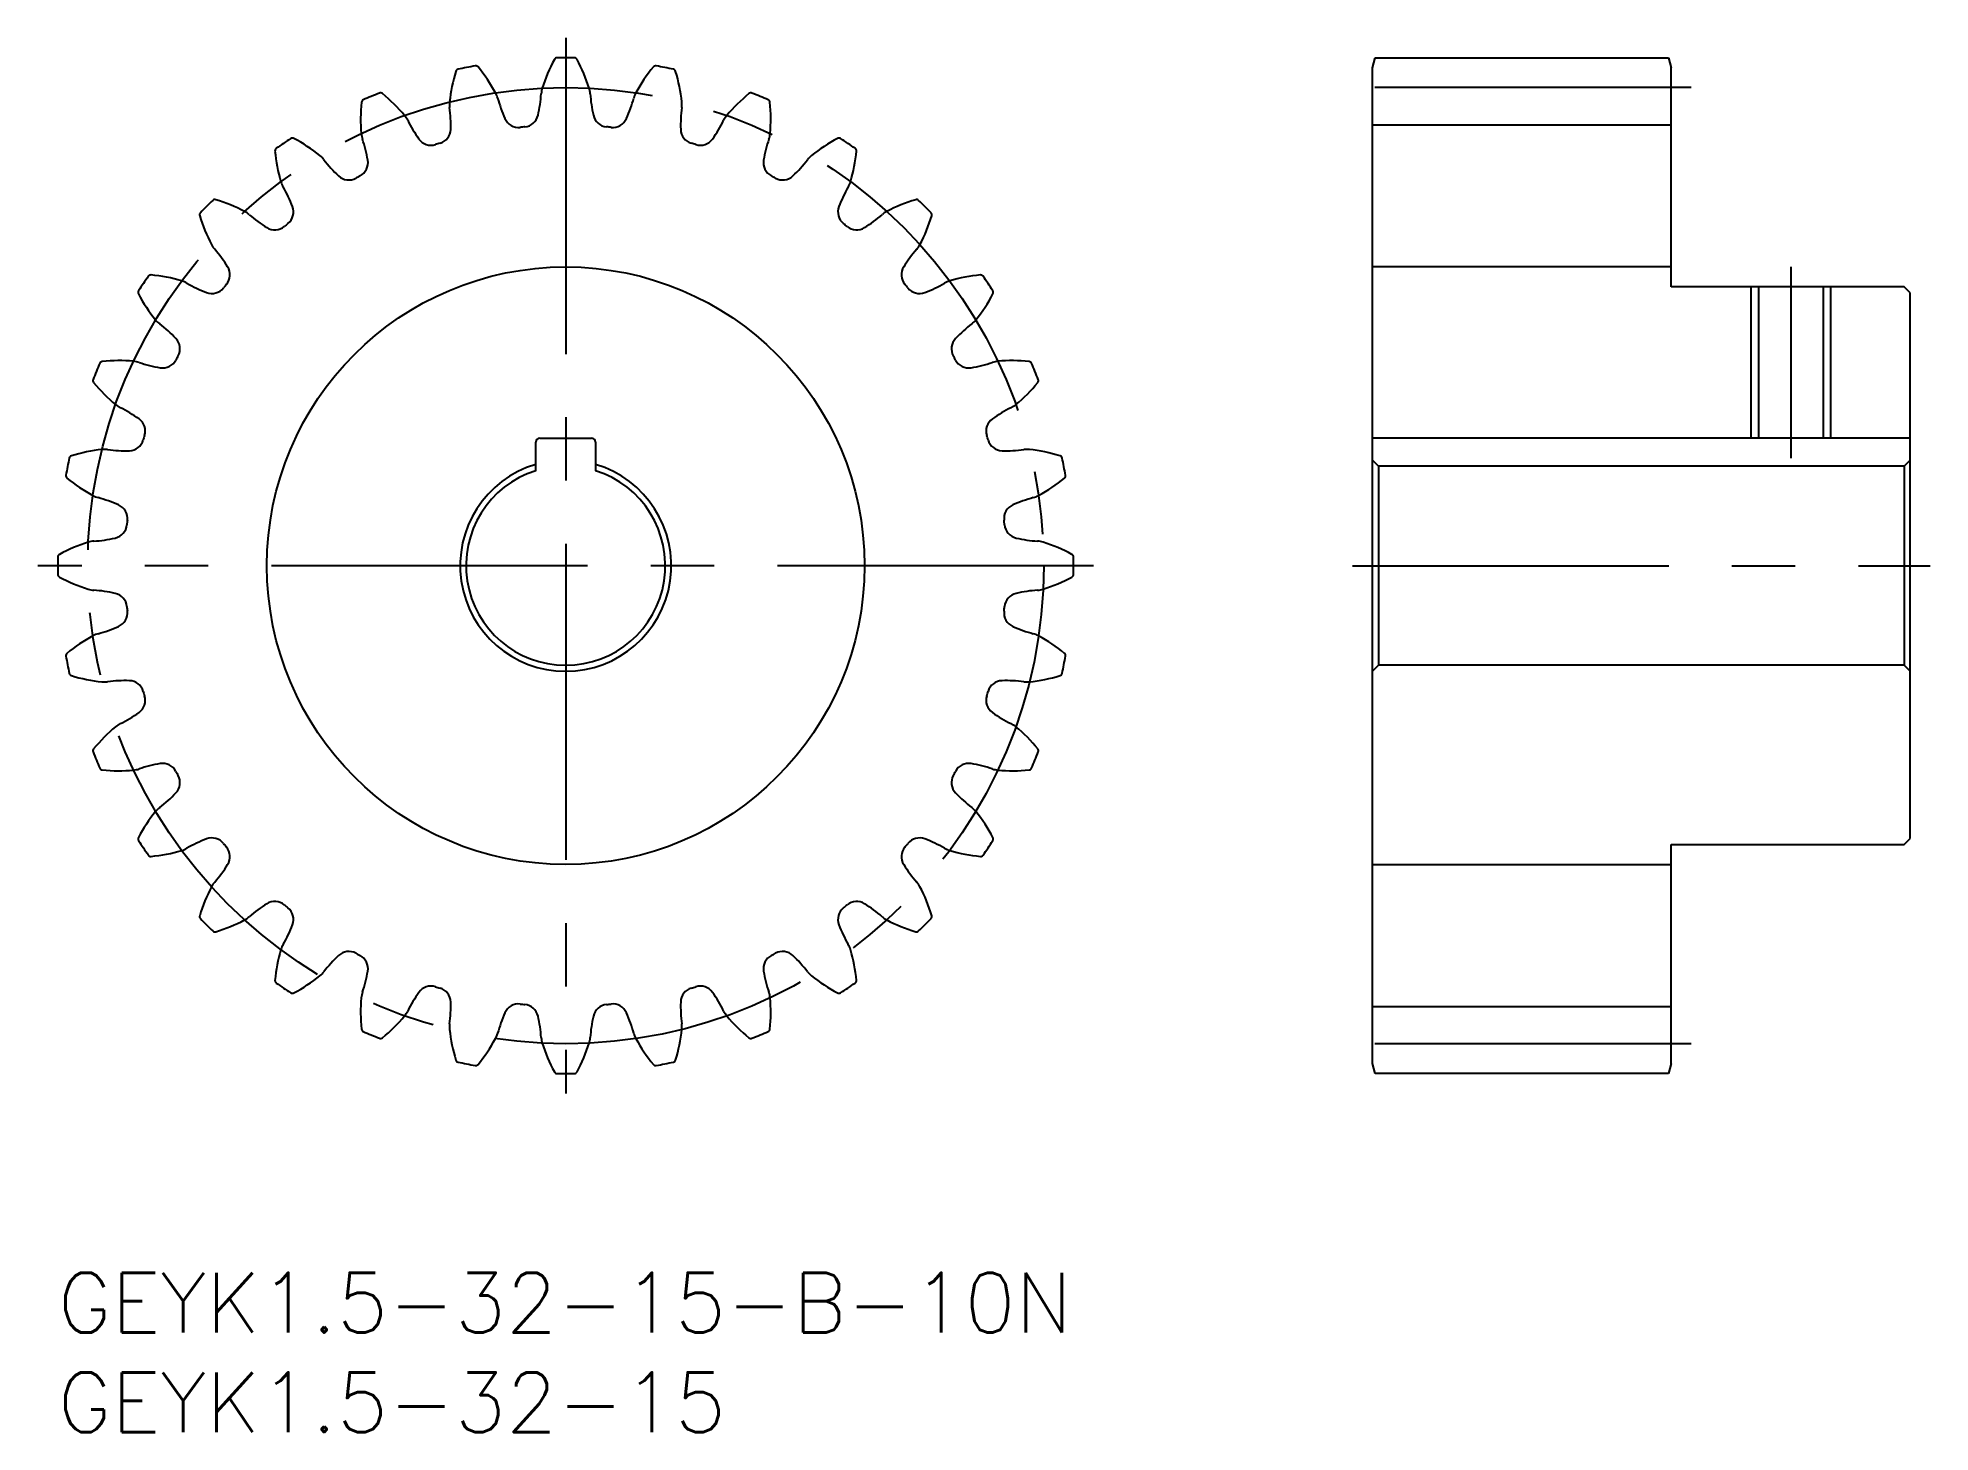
# Model space of a CAD drawing. Extents: x -1 to 94, y -8 to 62.
import ezdxf

# ---------------------------------------------------------------- set-up
doc = ezdxf.new("R2010")
doc.units = 0
doc.header["$LTSCALE"] = 0.5
doc.linetypes.add('CENTER', pattern=[50.8, 31.75, -6.35, 6.35, -6.35])
for name, color, linetype in [('MSM_CENTER', 1, 'CENTER'), ('MSM_CONTINUOUS', 7, 'CONTINUOUS'), ('MSM_NARROW', 5, 'CONTINUOUS'), ('MSM_PART_NUMBER', 7, 'CONTINUOUS')]:
    doc.layers.add(name, color=color, linetype=linetype)
doc.styles.get("Standard").update_dxf_attribs({"font": 'txt.shx', "height": 1, "bigfont": 'bigfont.shx'})

# ---------------------------------------------------------------- blocks, each defined once
blk = doc.blocks.new('*U3')
at = {"layer": 'MSM_PART_NUMBER'}
blk.add_text('GEYK1.5-32-15', height=3, dxfattribs=at).set_placement((0, -8))
blk = doc.blocks.new('*U4')
at = {"layer": 'MSM_PART_NUMBER'}
blk.add_text('GEYK1.5-32-15-B-10N', height=3, dxfattribs=at).set_placement((0, -3))

msp = doc.modelspace()

# ---------------------------------------------------------------- linework, layer by layer
at = {"layer": 'MSM_CENTER'}
for p, q in [((25.5, 62), (25.5, 9)), ((82, 59.5), (65, 59.5)), ((87, 50.5), (87, 40.9)), ((52, 35.5), (-1, 35.5)), ((65, 35.5), (94, 35.5)), ((82, 11.5), (65, 11.5))]:
    msp.add_line(p, q, dxfattribs=at)
msp.add_circle((25.5, 35.5), 24, dxfattribs=at)
at = {"layer": 'MSM_CONTINUOUS'}
for p, q in [((66, 60.5), (66.134, 61)), ((66.134, 61), (80.866, 61)), ((80.866, 61), (81, 60.5)), ((66, 10.5), (66, 60.5)), ((81, 49.5), (81, 60.5)), ((66, 57.625), (81, 57.625)), ((81, 50.5), (66, 50.5)), ((92.7, 49.5), (81, 49.5)), ((85.379, 49.5), (85.379, 41.9)), ((88.621, 49.5), (88.621, 41.9)), ((93, 49.2), (92.7, 49.5)), ((93, 21.8), (93, 49.2)), ((24.2, 41.9), (26.8, 41.9)), ((93, 41.9), (66, 41.9)), ((24, 40.27), (24, 41.7)), ((27, 41.7), (27, 40.27)), ((66.3, 40.5), (66, 40.8)), ((92.7, 40.5), (66.3, 40.5)), ((66.3, 40.5), (66.3, 30.5)), ((93, 40.8), (92.7, 40.5)), ((92.7, 40.5), (92.7, 30.5)), ((66.3, 30.5), (66, 30.2)), ((92.7, 30.5), (66.3, 30.5)), ((93, 30.2), (92.7, 30.5)), ((81, 10.5), (81, 21.5)), ((81, 21.5), (92.7, 21.5)), ((92.7, 21.5), (93, 21.8)), ((66, 20.5), (81, 20.5)), ((66, 13.375), (81, 13.375)), ((66.134, 10), (66, 10.5)), ((81, 10.5), (80.866, 10)), ((80.866, 10), (66.134, 10))]:
    msp.add_line(p, q, dxfattribs=at)
msp.add_circle((25.5, 35.5), 15, dxfattribs=at)
for centre, radius, start, end in [((31.965, 57.107), 8, 151.55447, 162.8125), ((25.063, 60.846), 0.15, 90.9881, 151.55448), ((25.5, 35.5), 25.5, 89.0119, 90.9881), ((25.937, 60.846), 0.15, 28.44553, 89.01191), ((19.035, 57.107), 8, 17.1875, 28.44553), ((27.626, 57.953), 8, 162.80447, 174.0625), ((20.126, 60.274), 0.15, 102.2381, 162.80448), ((25.5, 35.5), 25.5, 100.2619, 102.2381), ((20.984, 60.444), 0.15, 39.69553, 100.2619), ((14.944, 55.431), 8, 28.4375, 39.69553), ((36.056, 55.431), 8, 140.30447, 151.5625), ((30.016, 60.444), 0.15, 79.7381, 140.30447), ((25.5, 35.5), 25.5, 77.7619, 79.7381), ((30.874, 60.274), 0.15, 17.19553, 77.7619), ((23.374, 57.953), 8, 5.9375, 17.19553), ((25.5, 35.5), 25.5, 111.5119, 113.4881), ((16.204, 59.084), 0.15, 50.94553, 111.5119), ((11.258, 52.988), 8, 39.6875, 50.94553), ((20.895, 58.653), 1.233, 15.20743, 28.43754), ((28.946, 60.842), 7.111, 195.20739, 204.02089), ((17.176, 59.683), 7.111, 347.22911, 356.04261), ((25.5, 59.107), 1.233, 162.81246, 176.04257), ((25.5, 59.107), 1.233, 3.95743, 17.18754), ((33.824, 59.683), 7.111, 183.95739, 192.77089), ((22.054, 60.842), 7.111, 335.97911, 344.79261), ((30.105, 58.653), 1.233, 151.56246, 164.79257), ((39.742, 52.988), 8, 129.05447, 140.3125), ((34.796, 59.084), 0.15, 68.48792, 129.05447), ((25.5, 35.5), 25.5, 66.5119, 68.4881), ((23.204, 57.936), 8, 174.05447, 185.3125), ((15.397, 58.75), 0.15, 113.4881, 174.05448), ((16.466, 57.31), 1.233, 26.45743, 39.68754), ((20.895, 58.653), 1.233, 174.06246, 187.29257), ((12.618, 57.594), 7.111, 358.47911, 7.29261), ((23.38, 58.277), 0.75, 275.31802, 347.22912), ((27.62, 58.277), 0.75, 192.7709, 264.68198), ((38.382, 57.594), 7.111, 172.70739, 181.52089), ((30.105, 58.653), 1.233, 352.70743, 5.93754), ((34.534, 57.31), 1.233, 140.31246, 153.54257), ((35.603, 58.75), 0.15, 5.94553, 66.5119), ((27.796, 57.936), 8, 354.6875, 5.94553), ((16.466, 57.31), 1.233, 185.31246, 198.54257), ((23.936, 61.027), 7.111, 206.45739, 215.27089), ((18.977, 57.425), 0.75, 286.56802, 358.47912), ((23.136, 58.253), 0.75, 204.02088, 275.93198), ((25.5, 35.5), 22.125, 95.31802, 95.93198), ((25.5, 35.5), 22.125, 84.06802, 84.68198), ((27.864, 58.253), 0.75, 264.06802, 335.97911), ((32.023, 57.425), 0.75, 181.5209, 253.43198), ((27.064, 61.027), 7.111, 324.72911, 333.54261), ((34.534, 57.31), 1.233, 341.45743, 354.68754), ((11.055, 56.332), 0.15, 124.7381, 185.30448), ((18.871, 57.057), 8, 185.30447, 196.5625), ((25.5, 35.5), 25.5, 122.7619, 124.7381), ((11.782, 56.817), 0.15, 62.19553, 122.7619), ((8.12, 49.874), 8, 50.9375, 62.19553), ((12.385, 55.128), 1.233, 37.70743, 50.93754), ((8.555, 54.656), 7.111, 9.72911, 18.54261), ((18.743, 57.354), 0.75, 215.27088, 287.18198), ((25.5, 35.5), 22.125, 106.56802, 107.18198), ((25.5, 35.5), 22.125, 72.81802, 73.43198), ((32.257, 57.354), 0.75, 252.81802, 324.72911), ((42.445, 54.656), 7.111, 161.45739, 170.27089), ((38.615, 55.128), 1.233, 129.06246, 142.29257), ((42.88, 49.874), 8, 117.80447, 129.0625), ((39.218, 56.817), 0.15, 57.2381, 117.80447), ((25.5, 35.5), 25.5, 55.2619, 57.2381), ((32.129, 57.057), 8, 343.4375, 354.69553), ((39.945, 56.332), 0.15, 354.69553, 55.2619), ((18.986, 60.232), 7.111, 217.70739, 226.52089), ((14.825, 55.731), 0.75, 297.81802, 9.7291), ((36.175, 55.731), 0.75, 170.2709, 242.18198), ((32.014, 60.232), 7.111, 313.47911, 322.29261), ((12.385, 55.128), 1.233, 196.56246, 209.79257), ((5.144, 50.983), 7.111, 20.97911, 29.79261), ((14.609, 55.616), 0.75, 226.52088, 298.43198), ((25.5, 35.5), 22.125, 117.81802, 118.43198), ((25.5, 35.5), 22.125, 61.56802, 62.18198), ((36.391, 55.616), 0.75, 241.56802, 313.47911), ((45.856, 50.983), 7.111, 150.20739, 159.02089), ((38.615, 55.128), 1.233, 330.20743, 343.43754), ((7.268, 53.113), 0.15, 135.9881, 196.55448), ((25.5, 35.5), 25.5, 134.0119, 135.9881), ((7.887, 53.732), 0.15, 73.44553, 134.0119), ((5.65, 46.207), 8, 62.1875, 73.44553), ((8.807, 52.193), 1.233, 48.95743, 62.18754), ((11.083, 53.26), 0.75, 309.06802, 20.97912), ((39.917, 53.26), 0.75, 159.0209, 230.93198), ((42.193, 52.193), 1.233, 117.81246, 131.04257), ((45.35, 46.207), 8, 106.55447, 117.8125), ((43.113, 53.732), 0.15, 45.9881, 106.55447), ((25.5, 35.5), 25.5, 44.0119, 45.9881), ((43.732, 53.113), 0.15, 343.44553, 44.0119), ((14.793, 55.35), 8, 196.55447, 207.8125), ((14.286, 58.486), 7.111, 228.95739, 237.77089), ((10.894, 53.105), 0.75, 237.77088, 309.68198), ((25.5, 35.5), 22.125, 129.06802, 129.68198), ((25.5, 35.5), 22.125, 50.31802, 50.93198), ((40.106, 53.105), 0.75, 230.31802, 302.2291), ((36.714, 58.486), 7.111, 302.22911, 311.04261), ((36.207, 55.35), 8, 332.1875, 343.44553), ((8.807, 52.193), 1.233, 207.81246, 221.04257), ((2.514, 46.714), 7.111, 32.22911, 41.04261), ((48.486, 46.714), 7.111, 138.95739, 147.77089), ((42.193, 52.193), 1.233, 318.95743, 332.18754), ((7.895, 50.106), 0.75, 320.31802, 32.22912), ((43.105, 50.106), 0.75, 147.7709, 219.68198), ((25.5, 35.5), 25.5, 145.2619, 147.2381), ((4.668, 49.945), 0.15, 84.69553, 145.2619), ((3.943, 42.129), 8, 73.4375, 84.69553), ((5.872, 48.615), 1.233, 60.20743, 73.43754), ((10.017, 55.856), 7.111, 240.20739, 249.02089), ((7.74, 49.917), 0.75, 249.02088, 320.93198), ((25.5, 35.5), 22.125, 140.31802, 140.93198), ((25.5, 35.5), 22.125, 39.06802, 39.68198), ((43.26, 49.917), 0.75, 219.06802, 290.97911), ((40.983, 55.856), 7.111, 290.97911, 299.79261), ((45.128, 48.615), 1.233, 106.56246, 119.79257), ((47.057, 42.129), 8, 95.30447, 106.5625), ((46.332, 49.945), 0.15, 34.7381, 95.30447), ((25.5, 35.5), 25.5, 32.7619, 34.7381), ((4.183, 49.218), 0.15, 147.2381, 207.80448), ((11.126, 52.88), 8, 207.80447, 219.0625), ((39.874, 52.88), 8, 320.9375, 332.19553), ((46.817, 49.218), 0.15, 332.19553, 32.7619), ((5.872, 48.615), 1.233, 219.06246, 232.29257), ((0.768, 42.014), 7.111, 43.47911, 52.29261), ((50.232, 42.014), 7.111, 127.70739, 136.52089), ((45.128, 48.615), 1.233, 307.70743, 320.93754), ((5.384, 46.391), 0.75, 331.56802, 43.47911), ((45.616, 46.391), 0.75, 136.5209, 208.43198), ((25.5, 35.5), 25.5, 156.5119, 158.4881), ((2.25, 45.603), 0.15, 95.94553, 156.5119), ((3.064, 37.796), 8, 84.6875, 95.94553), ((3.69, 44.534), 1.233, 71.45743, 84.68754), ((6.344, 52.445), 7.111, 251.45739, 260.27089), ((5.269, 46.175), 0.75, 260.27088, 332.18198), ((25.5, 35.5), 22.125, 151.56802, 152.18198), ((25.5, 35.5), 22.125, 27.81802, 28.43198), ((45.731, 46.175), 0.75, 207.81802, 279.72911), ((44.656, 52.445), 7.111, 279.72911, 288.54261), ((47.31, 44.534), 1.233, 95.31246, 108.54257), ((47.936, 37.796), 8, 84.05447, 95.3125), ((48.75, 45.603), 0.15, 23.4881, 84.05447), ((25.5, 35.5), 25.5, 21.5119, 23.4881), ((1.916, 44.796), 0.15, 158.4881, 219.05447), ((8.012, 49.742), 8, 219.05447, 230.3125), ((42.988, 49.742), 8, 309.6875, 320.94553), ((49.084, 44.796), 0.15, 320.94553, 21.5119), ((3.69, 44.534), 1.233, 230.31246, 243.54257), ((-0.027, 37.064), 7.111, 54.72911, 63.54261), ((3.646, 42.257), 0.75, 342.81802, 54.7291), ((47.354, 42.257), 0.75, 125.2709, 197.18198), ((51.027, 37.064), 7.111, 116.45739, 125.27089), ((47.31, 44.534), 1.233, 296.45743, 309.68754), ((3.575, 42.023), 0.75, 271.52088, 343.43198), ((25.5, 35.5), 22.125, 162.81802, 163.43198), ((24.2, 41.7), 0.2, 90, 180), ((26.8, 41.7), 0.2, 0, 90), ((25.5, 35.5), 22.125, 16.56802, 17.18198), ((47.425, 42.023), 0.75, 196.56802, 268.4791), ((25.5, 35.5), 25.5, 167.7619, 169.7381), ((0.726, 40.874), 0.15, 107.19553, 167.7619), ((3.047, 33.374), 8, 95.9375, 107.19553), ((2.347, 40.105), 1.233, 82.70743, 95.93754), ((3.406, 48.382), 7.111, 262.70739, 271.52089), ((47.594, 48.382), 7.111, 268.47911, 277.29261), ((48.653, 40.105), 1.233, 84.06246, 97.29257), ((47.953, 33.374), 8, 72.80447, 84.0625), ((50.274, 40.874), 0.15, 12.2381, 72.80447), ((25.5, 35.5), 25.5, 10.2619, 12.2381), ((0.556, 40.016), 0.15, 169.73828, 230.30447), ((5.569, 46.056), 8, 230.30447, 241.5625), ((25.5, 35.5), 5.3, 106.44046, 73.55954), ((25.5, 35.5), 5, 107.4576, 72.5424), ((45.431, 46.056), 8, 298.4375, 309.69553), ((50.444, 40.016), 0.15, 309.69553, 10.2619), ((2.347, 40.105), 1.233, 241.56246, 254.79257), ((48.653, 40.105), 1.233, 285.20743, 298.43754), ((0.158, 32.054), 7.111, 65.97911, 74.79261), ((2.747, 37.864), 0.75, 354.06802, 65.9791), ((48.253, 37.864), 0.75, 114.0209, 185.93198), ((50.842, 32.054), 7.111, 105.20739, 114.02089), ((2.723, 37.62), 0.75, 282.7709, 354.68198), ((25.5, 35.5), 22.125, 174.06802, 174.68198), ((25.5, 35.5), 22.125, 5.31802, 5.93198), ((48.277, 37.62), 0.75, 185.31802, 257.2291), ((3.893, 29.035), 8, 107.1875, 118.44553), ((1.893, 35.5), 1.233, 93.95743, 107.18754), ((1.317, 43.824), 7.111, 273.95739, 282.77089), ((49.683, 43.824), 7.111, 257.22911, 266.04261), ((49.107, 35.5), 1.233, 72.81246, 86.04257), ((47.107, 29.035), 8, 61.55447, 72.8125), ((25.5, 35.5), 25.5, 179.0119, 180.9881), ((0.154, 35.937), 0.15, 118.44553, 179.0119), ((50.846, 35.937), 0.15, 0.9881, 61.55447), ((25.5, 35.5), 25.5, 359.0119, 0.9881), ((0.154, 35.063), 0.15, 180.9881, 241.55447), ((3.893, 41.965), 8, 241.55447, 252.8125), ((1.893, 35.5), 1.233, 252.81246, 266.04257), ((1.317, 27.176), 7.111, 77.22911, 86.04261), ((49.683, 27.176), 7.111, 93.95739, 102.77089), ((49.107, 35.5), 1.233, 273.95743, 287.18754), ((47.107, 41.965), 8, 287.1875, 298.44553), ((50.846, 35.063), 0.15, 298.44553, 359.0119), ((2.723, 33.38), 0.75, 5.31802, 77.2291), ((25.5, 35.5), 22.125, 185.31802, 185.93198), ((25.5, 35.5), 22.125, 354.06802, 354.68198), ((48.277, 33.38), 0.75, 102.7709, 174.68198), ((0.158, 38.946), 7.111, 285.20739, 294.02089), ((2.747, 33.136), 0.75, 294.02088, 5.93198), ((48.253, 33.136), 0.75, 174.06802, 245.9791), ((50.842, 38.946), 7.111, 245.97911, 254.79261), ((5.569, 24.944), 8, 118.4375, 129.69553), ((2.347, 30.895), 1.233, 105.20743, 118.43754), ((48.653, 30.895), 1.233, 61.56246, 74.79257), ((45.431, 24.944), 8, 50.30447, 61.5625), ((0.556, 30.984), 0.15, 129.69553, 190.2619), ((25.5, 35.5), 25.5, 190.2619, 192.2381), ((25.5, 35.5), 25.5, 347.7619, 349.7381), ((50.444, 30.984), 0.15, 349.7381, 50.30447), ((0.726, 30.126), 0.15, 192.2381, 252.80447), ((3.047, 37.626), 8, 252.80447, 264.0625), ((2.347, 30.895), 1.233, 264.06246, 277.29257), ((3.406, 22.618), 7.111, 88.47911, 97.29261), ((3.575, 28.977), 0.75, 16.56802, 88.47911), ((47.425, 28.977), 0.75, 91.5209, 163.43198), ((47.594, 22.618), 7.111, 82.70739, 91.52089), ((48.653, 30.895), 1.233, 262.70743, 275.93754), ((47.953, 37.626), 8, 275.9375, 287.19553), ((50.274, 30.126), 0.15, 287.19553, 347.7619), ((3.646, 28.743), 0.75, 305.27088, 17.18198), ((25.5, 35.5), 22.125, 196.56802, 197.18198), ((47.354, 28.743), 0.75, 162.81802, 234.72911), ((25.5, 35.5), 22.125, 342.81802, 343.43198), ((3.69, 26.466), 1.233, 116.45743, 129.68754), ((-0.027, 33.936), 7.111, 296.45739, 305.27089), ((51.027, 33.936), 7.111, 234.72911, 243.54261), ((47.31, 26.466), 1.233, 50.31246, 63.54257), ((8.012, 21.258), 8, 129.6875, 140.94553), ((42.988, 21.258), 8, 39.05447, 50.3125), ((1.916, 26.204), 0.15, 140.94553, 201.5119), ((25.5, 35.5), 25.5, 201.5119, 203.4881), ((25.5, 35.5), 25.5, 336.5119, 338.4881), ((49.084, 26.204), 0.15, 338.4881, 39.05447), ((2.25, 25.397), 0.15, 203.4881, 264.05447), ((3.064, 33.204), 8, 264.05447, 275.3125), ((3.69, 26.466), 1.233, 275.31246, 288.54257), ((6.344, 18.555), 7.111, 99.72911, 108.54261), ((5.269, 24.825), 0.75, 27.81802, 99.72911), ((5.384, 24.609), 0.75, 316.52088, 28.43198), ((25.5, 35.5), 22.125, 207.81802, 208.43198), ((45.616, 24.609), 0.75, 151.56802, 223.47911), ((25.5, 35.5), 22.125, 331.56802, 332.18198), ((45.731, 24.825), 0.75, 80.2709, 152.18198), ((44.656, 18.555), 7.111, 71.45739, 80.27089), ((47.31, 26.466), 1.233, 251.45743, 264.68754), ((47.936, 33.204), 8, 264.6875, 275.94553), ((48.75, 25.397), 0.15, 275.94553, 336.5119), ((0.768, 28.986), 7.111, 307.70739, 316.52089), ((50.232, 28.986), 7.111, 223.47911, 232.29261), ((11.126, 18.12), 8, 140.9375, 152.19553), ((5.872, 22.385), 1.233, 127.70743, 140.93754), ((45.128, 22.385), 1.233, 39.06246, 52.29257), ((39.874, 18.12), 8, 27.80447, 39.0625), ((4.183, 21.782), 0.15, 152.19553, 212.7619), ((46.817, 21.782), 0.15, 327.2381, 27.80447), ((25.5, 35.5), 25.5, 212.7619, 214.7381), ((4.668, 21.055), 0.15, 214.7381, 275.30447), ((3.943, 28.871), 8, 275.30447, 286.5625), ((5.872, 22.385), 1.233, 286.56246, 299.79257), ((10.017, 15.144), 7.111, 110.97911, 119.79261), ((7.74, 21.083), 0.75, 39.06802, 110.9791), ((25.5, 35.5), 22.125, 219.06802, 219.68198), ((7.895, 20.894), 0.75, 327.77088, 39.68198), ((43.105, 20.894), 0.75, 140.31802, 212.2291), ((25.5, 35.5), 22.125, 320.31802, 320.93198), ((43.26, 21.083), 0.75, 69.0209, 140.93198), ((40.983, 15.144), 7.111, 60.20739, 69.02089), ((45.128, 22.385), 1.233, 240.20743, 253.43754), ((47.057, 28.871), 8, 253.4375, 264.69553), ((46.332, 21.055), 0.15, 264.69553, 325.2619), ((25.5, 35.5), 25.5, 325.2619, 327.2381), ((2.514, 24.286), 7.111, 318.95739, 327.77089), ((48.486, 24.286), 7.111, 212.22911, 221.04261), ((14.793, 15.65), 8, 152.1875, 163.44553), ((8.807, 18.807), 1.233, 138.95743, 152.18754), ((42.193, 18.807), 1.233, 27.81246, 41.04257), ((36.207, 15.65), 8, 16.55447, 27.8125), ((14.286, 12.514), 7.111, 122.22911, 131.04261), ((10.894, 17.895), 0.75, 50.31802, 122.22911), ((25.5, 35.5), 22.125, 230.31802, 230.93198), ((11.083, 17.74), 0.75, 339.02088, 50.93198), ((39.917, 17.74), 0.75, 129.06802, 200.9791), ((25.5, 35.5), 22.125, 309.06802, 309.68198), ((40.106, 17.895), 0.75, 57.7709, 129.68198), ((36.714, 12.514), 7.111, 48.95739, 57.77089), ((7.268, 17.887), 0.15, 163.44553, 224.0119), ((25.5, 35.5), 25.5, 224.0119, 225.9881), ((7.887, 17.268), 0.15, 225.9881, 286.55447), ((5.65, 24.793), 8, 286.55447, 297.8125), ((8.807, 18.807), 1.233, 297.81246, 311.04257), ((5.144, 20.017), 7.111, 330.20739, 339.02089), ((45.856, 20.017), 7.111, 200.97911, 209.79261), ((42.193, 18.807), 1.233, 228.95743, 242.18754), ((45.35, 24.793), 8, 242.1875, 253.44553), ((43.113, 17.268), 0.15, 253.44553, 314.0119), ((25.5, 35.5), 25.5, 314.0119, 315.9881), ((43.732, 17.887), 0.15, 315.9881, 16.55447), ((18.871, 13.943), 8, 163.4375, 174.69553), ((12.385, 15.872), 1.233, 150.20743, 163.43754), ((38.615, 15.872), 1.233, 16.56246, 29.79257), ((32.129, 13.943), 8, 5.30447, 16.5625), ((18.986, 10.768), 7.111, 133.47911, 142.29261), ((14.609, 15.384), 0.75, 61.56802, 133.4791), ((25.5, 35.5), 22.125, 241.56802, 242.18198), ((14.825, 15.269), 0.75, 350.2709, 62.18198), ((36.175, 15.269), 0.75, 117.81802, 189.7291), ((25.5, 35.5), 22.125, 297.81802, 298.43198), ((36.391, 15.384), 0.75, 46.5209, 118.43198), ((32.014, 10.768), 7.111, 37.70739, 46.52089), ((11.055, 14.668), 0.15, 174.69553, 235.2619), ((25.5, 35.5), 25.5, 235.2619, 237.2381), ((8.12, 21.126), 8, 297.80447, 309.0625), ((12.385, 15.872), 1.233, 309.06246, 322.29257), ((8.555, 16.344), 7.111, 341.45739, 350.27089), ((18.743, 13.646), 0.75, 72.81802, 144.7291), ((25.5, 35.5), 22.125, 252.81802, 253.43198), ((18.977, 13.575), 0.75, 1.5209, 73.43198), ((32.023, 13.575), 0.75, 106.56802, 178.4791), ((25.5, 35.5), 22.125, 286.56802, 287.18198), ((32.257, 13.646), 0.75, 35.2709, 107.18198), ((42.445, 16.344), 7.111, 189.72911, 198.54261), ((38.615, 15.872), 1.233, 217.70743, 230.93754), ((42.88, 21.126), 8, 230.9375, 242.19553), ((25.5, 35.5), 25.5, 302.7619, 304.7381), ((39.945, 14.668), 0.15, 304.7381, 5.30447), ((11.782, 14.183), 0.15, 237.2381, 297.80447), ((23.204, 13.064), 8, 174.6875, 185.94553), ((16.466, 13.69), 1.233, 161.45743, 174.68754), ((23.936, 9.973), 7.111, 144.72911, 153.54261), ((12.618, 13.406), 7.111, 352.70739, 1.52089), ((23.136, 12.747), 0.75, 84.06802, 155.9791), ((25.5, 35.5), 22.125, 264.06802, 264.68198), ((23.38, 12.723), 0.75, 12.7709, 84.68198), ((27.62, 12.723), 0.75, 95.31802, 167.2291), ((25.5, 35.5), 22.125, 275.31802, 275.93198), ((27.864, 12.747), 0.75, 24.0209, 95.93198), ((38.382, 13.406), 7.111, 178.47911, 187.29261), ((27.064, 9.973), 7.111, 26.45739, 35.27089), ((34.534, 13.69), 1.233, 5.31246, 18.54257), ((27.796, 13.064), 8, 354.05447, 5.3125), ((39.218, 14.183), 0.15, 242.19553, 302.7619), ((11.258, 18.012), 8, 309.05447, 320.3125), ((16.466, 13.69), 1.233, 320.31246, 333.54257), ((20.895, 12.347), 1.233, 172.70743, 185.93754), ((28.946, 10.158), 7.111, 155.97911, 164.79261), ((17.176, 11.317), 7.111, 3.95739, 12.77089), ((33.824, 11.317), 7.111, 167.22911, 176.04261), ((22.054, 10.158), 7.111, 15.20739, 24.02089), ((30.105, 12.347), 1.233, 354.06246, 7.29257), ((34.534, 13.69), 1.233, 206.45743, 219.68754), ((39.742, 18.012), 8, 219.6875, 230.94553), ((15.397, 12.25), 0.15, 185.94553, 246.5119), ((25.5, 35.5), 25.5, 246.5119, 248.4881), ((16.204, 11.916), 0.15, 248.4881, 309.05447), ((27.626, 13.047), 8, 185.9375, 197.19553), ((14.944, 15.569), 8, 320.30447, 331.5625), ((20.895, 12.347), 1.233, 331.56246, 344.79257), ((25.5, 11.893), 1.233, 183.95743, 197.18754), ((31.965, 13.893), 8, 197.1875, 208.44553), ((19.035, 13.893), 8, 331.55447, 342.8125), ((25.5, 11.893), 1.233, 342.81246, 356.04257), ((30.105, 12.347), 1.233, 195.20743, 208.43754), ((36.056, 15.569), 8, 208.4375, 219.69553), ((23.374, 13.047), 8, 342.80447, 354.0625), ((34.796, 11.916), 0.15, 230.94553, 291.5119), ((25.5, 35.5), 25.5, 291.5119, 293.4881), ((35.603, 12.25), 0.15, 293.4881, 354.05447), ((20.126, 10.726), 0.15, 197.19553, 257.7619), ((25.5, 35.5), 25.5, 257.7619, 259.7381), ((20.984, 10.556), 0.15, 259.7381, 320.30447), ((30.016, 10.556), 0.15, 219.69553, 280.2619), ((25.5, 35.5), 25.5, 280.2619, 282.2381), ((30.874, 10.726), 0.15, 282.2381, 342.80447), ((25.063, 10.154), 0.15, 208.44553, 269.0119), ((25.5, 35.5), 25.5, 269.0119, 270.9881), ((25.937, 10.154), 0.15, 270.9881, 331.55447)]:
    msp.add_arc(centre, radius, start, end, dxfattribs=at)
at = {"layer": 'MSM_NARROW'}
for p, q in [((85, 49.5), (85, 41.9)), ((89, 49.5), (89, 41.9))]:
    msp.add_line(p, q, dxfattribs=at)

# ---------------------------------------------------------------- block references
at = {"layer": 'MSM_CONTINUOUS'}
for name in ['*U4', '*U3']:
    msp.add_blockref(name, (0, 0), dxfattribs=at)

doc.saveas('drawing.dxf')
